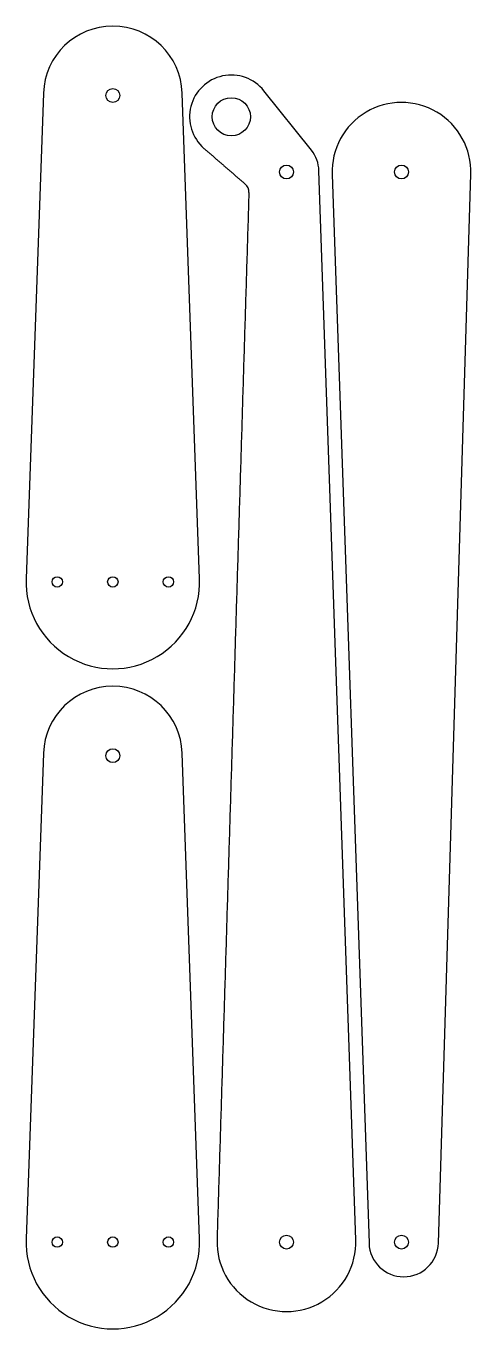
# Model space of a CAD drawing. Header units: millimetres. Extents: x 175 to 303, y -25 to 350.
import ezdxf

# ---------------------------------------------------------------- set-up
doc = ezdxf.new("R2010")
doc.units = ezdxf.units.MM
doc.header["$MEASUREMENT"] = 0
doc.layers.add('Default', color=18, linetype='Continuous', true_color=0x000000)

msp = doc.modelspace()

# ---------------------------------------------------------------- linework, layer by layer
at = {"layer": 'Default'}
for p, q in [((180.01, 330.71), (175.02, 190.89)), ((224.98, 190.89), (219.99, 330.71)), ((257.19, 314.24), (243.52, 331.37)), ((269.99, 0.69), (259.36, 308.35)), ((263.15, 307.31), (273.78, -0.35)), ((293.77, -0.3), (303.13, 307.39)), ((180.01, 140.71), (175.02, 0.89)), ((224.98, 0.89), (219.99, 140.71))]:
    msp.add_line(p, q, dxfattribs=at)
for centre, radius in [((200, 330), 2), ((234.12, 323.88), 5.5), ((250, 308), 2), ((283.14, 308), 2), ((184, 190), 1.5), ((200, 190), 1.5), ((216, 190), 1.5), ((200, 140), 2), ((184, 0), 1.5), ((200, 0), 1.5), ((216, 0), 1.5), ((250, 0), 2), ((283.14, 0), 2)]:
    msp.add_circle(centre, radius, dxfattribs=at)
for centre, radius, start, end in [((200, 330), 20, 2.0467, 177.9533), ((234.12, 323.88), 12.02, 38.5734, 229.0968), ((283.14, 308), 20, 358.2572, 181.9783), ((249.37, 308), 10, 1.9783, 38.5734), ((236.19, 302.22), 3, 358.2572, 49.0968), ((200, 190), 25, 177.9533, 2.0467), ((200, 140), 20, 2.0467, 177.9533), ((200, 0), 25, 177.9533, 2.0467), ((250, 0), 20, 178.2572, 1.9783), ((283.78, 0), 10, 181.9783, 358.2572)]:
    msp.add_arc(centre, radius, start, end, dxfattribs=at)
for points in [[(226.25, 314.79), (232.2, 309.64), (238.15, 304.49)], [(239.18, 302.13), (234.6, 151.37), (230.01, 0.61)]]:
    msp.add_open_spline(points, degree=2, dxfattribs=at)

doc.saveas('drawing.dxf')
